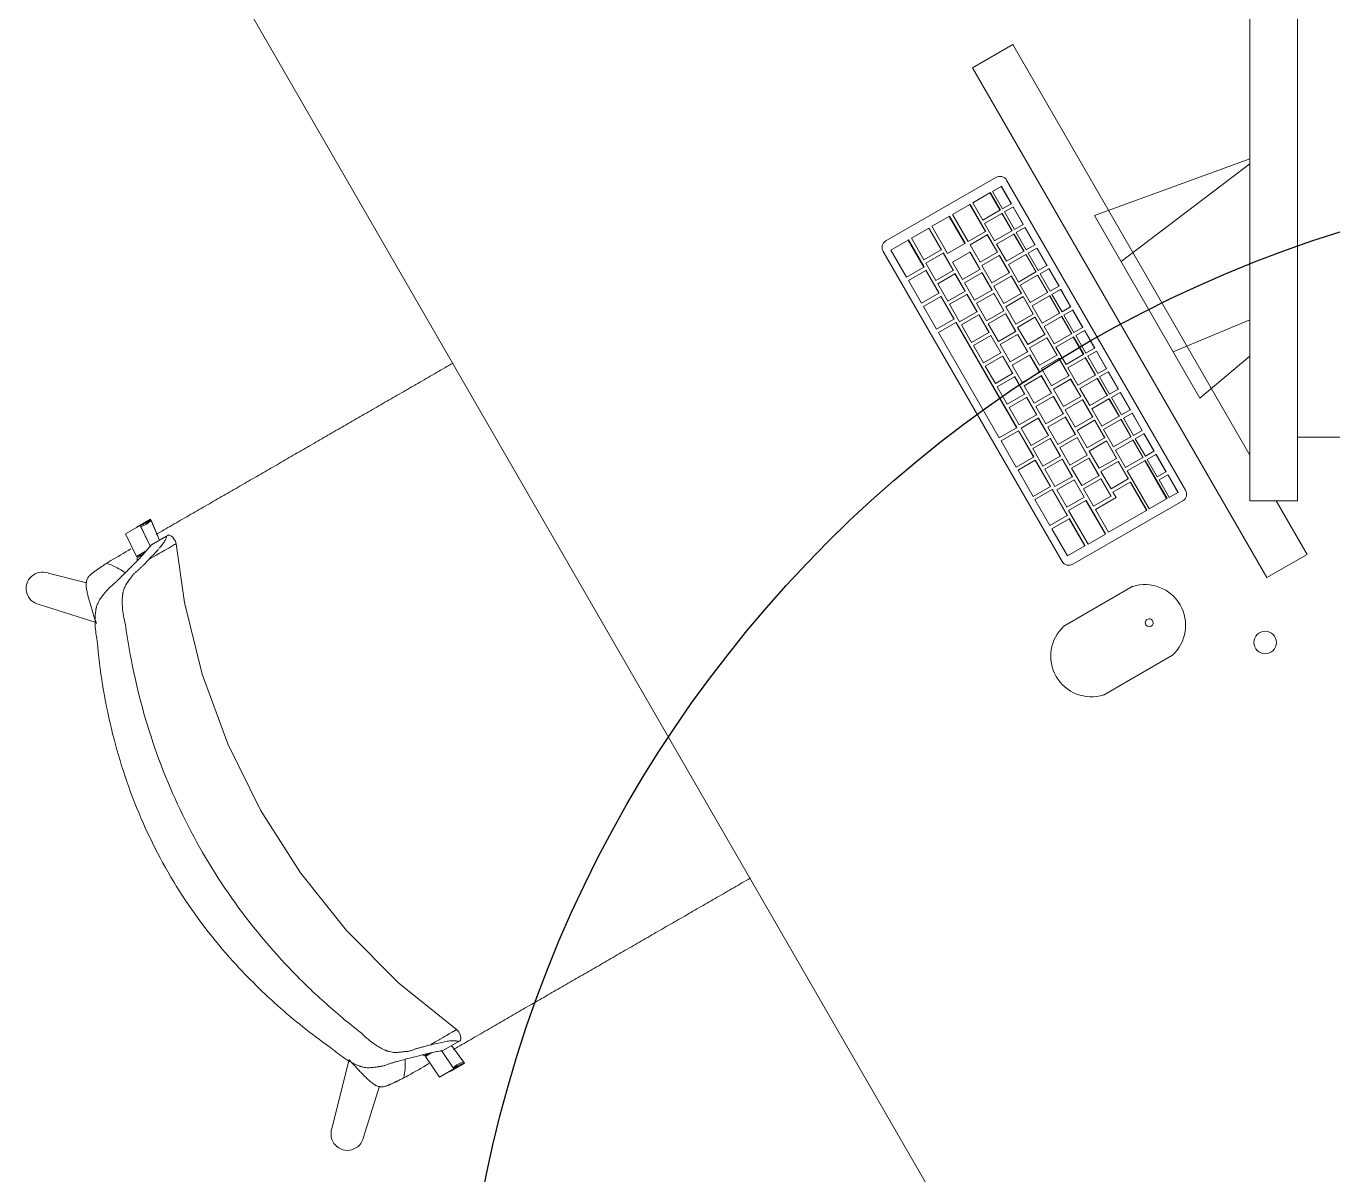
# Model space of a CAD drawing. Header units: millimetres. Extents: x 155920 to 295199, y -4084 to 97293.
# Drawn here: x 179237 to 180279, y 16972 to 17889 of the extents above; entities that cross this region are included whole.
import ezdxf

# ---------------------------------------------------------------- set-up
doc = ezdxf.new("R2010")
doc.units = ezdxf.units.MM
doc.header["$MEASUREMENT"] = 0
for name, color, linetype, lineweight in [('A-GENM', 8, 'CONTINUOUS', 9), ('E-ELEC-EQPM', 8, 'CONTINUOUS', 9), ('I-FURN', 8, 'CONTINUOUS', 9)]:
    doc.layers.add(name, color=color, linetype=linetype, lineweight=lineweight)
doc.layers.add('Social Distancing', color=7, linetype='CONTINUOUS')

msp = doc.modelspace()

# ---------------------------------------------------------------- linework, layer by layer
at = {"layer": 'A-GENM'}
for p, q in [((180010.4, 17768.1), (179922.8, 17717.5)), ((180014.7, 17760.9), (180007.8, 17756.9)), ((180014.9, 17761.1), (180014.7, 17760.9)), ((180022.7, 17747.1), (180014.7, 17760.9)), ((180014.9, 17761.1), (180022.9, 17747.2)), ((180161.9, 17518.5), (180019.1, 17765.8)), ((180005.8, 17755.8), (179992, 17747.8)), ((180006.1, 17756), (180005.8, 17755.8)), ((180013.8, 17742), (180005.8, 17755.8)), ((180006.1, 17756), (180014.1, 17742.1)), ((180007.8, 17756.9), (180015.8, 17743.1)), ((179989.7, 17746.5), (179975.9, 17738.5)), ((179989.9, 17746.6), (179989.7, 17746.5)), ((180002.2, 17724.8), (179989.7, 17746.5)), ((179989.9, 17746.6), (180002.4, 17725)), ((179992, 17747.8), (180000, 17734)), ((180000, 17734), (180013.8, 17742)), ((180015.3, 17739.4), (180001.5, 17731.4)), ((180014.1, 17742.1), (180013.8, 17742)), ((180015.6, 17739.5), (180015.3, 17739.4)), ((180023.3, 17725.5), (180015.3, 17739.4)), ((180015.6, 17739.5), (180023.6, 17725.6)), ((180015.8, 17743.1), (180022.7, 17747.1)), ((180024.2, 17744.5), (180017.3, 17740.5)), ((180017.3, 17740.5), (180025.3, 17726.6)), ((180022.9, 17747.2), (180022.7, 17747.1)), ((180024.4, 17744.6), (180024.2, 17744.5)), ((180032.2, 17730.6), (180024.2, 17744.5)), ((180024.4, 17744.6), (180032.4, 17730.8)), ((179973.3, 17737), (179959.5, 17729.1)), ((179959.5, 17729.1), (179972, 17707.4)), ((179973.5, 17737.2), (179973.3, 17737)), ((179985.8, 17715.4), (179973.3, 17737)), ((179973.5, 17737.2), (179986, 17715.5)), ((179975.9, 17738.5), (179988.4, 17716.9)), ((180001.5, 17731.4), (180009.5, 17717.5)), ((180025.3, 17726.6), (180032.2, 17730.6)), ((180032.4, 17730.8), (180032.2, 17730.6)), ((179940.7, 17718.2), (179940.5, 17718.1)), ((179940.7, 17718.2), (179953.2, 17696.6)), ((179956.9, 17727.6), (179943.1, 17719.6)), ((179943.1, 17719.6), (179953.1, 17702.3)), ((179957.1, 17727.7), (179956.9, 17727.6)), ((179966.9, 17710.2), (179956.9, 17727.6)), ((179957.1, 17727.7), (179967.1, 17710.4)), ((179988.4, 17716.9), (180002.2, 17724.8)), ((180003.7, 17722.2), (179989.9, 17714.3)), ((180002.4, 17725), (180002.2, 17724.8)), ((180003.9, 17722.4), (180003.7, 17722.2)), ((180011.7, 17708.4), (180003.7, 17722.2)), ((180003.9, 17722.4), (180011.9, 17708.5)), ((180009.5, 17717.5), (180023.3, 17725.5)), ((180024.8, 17722.9), (180011, 17714.9)), ((180023.6, 17725.6), (180023.3, 17725.5)), ((180025.1, 17723), (180024.8, 17722.9)), ((180032.8, 17709.1), (180024.8, 17722.9)), ((180025.1, 17723), (180033.1, 17709.2)), ((180033.7, 17728), (180026.8, 17724)), ((180026.8, 17724), (180034.8, 17710.2)), ((180033.9, 17728.2), (180033.7, 17728)), ((180041.7, 17714.2), (180033.7, 17728)), ((180033.9, 17728.2), (180041.9, 17714.3)), ((179920.5, 17708.9), (180063.3, 17461.6)), ((179940.5, 17718.1), (179926.7, 17710.1)), ((179926.7, 17710.1), (179939.2, 17688.5)), ((179953, 17696.4), (179940.5, 17718.1)), ((179953.1, 17702.3), (179966.9, 17710.2)), ((179967.1, 17710.4), (179966.9, 17710.2)), ((179968.6, 17707.8), (179968.4, 17707.6)), ((179968.6, 17707.8), (179976.6, 17693.9)), ((179972, 17707.4), (179985.8, 17715.4)), ((179989.8, 17708.4), (179976, 17700.5)), ((179986, 17715.5), (179985.8, 17715.4)), ((179990, 17708.6), (179989.8, 17708.4)), ((179997.8, 17694.6), (179989.8, 17708.4)), ((179989.9, 17714.3), (179997.9, 17700.4)), ((179990, 17708.6), (179998, 17694.7)), ((179997.9, 17700.4), (180011.7, 17708.4)), ((180011, 17714.9), (180019, 17701.1)), ((180011.9, 17708.5), (180011.7, 17708.4)), ((180019, 17701.1), (180032.8, 17709.1)), ((180033.1, 17709.2), (180032.8, 17709.1)), ((180034.8, 17710.2), (180041.7, 17714.2)), ((180043.2, 17711.6), (180036.3, 17707.6)), ((180041.9, 17714.3), (180041.7, 17714.2)), ((180043.4, 17711.7), (180043.2, 17711.6)), ((180051.2, 17697.7), (180043.2, 17711.6)), ((180043.4, 17711.7), (180051.4, 17697.9)), ((179968.4, 17707.6), (179954.6, 17699.7)), ((179954.6, 17699.7), (179962.6, 17685.8)), ((179976.4, 17693.8), (179968.4, 17707.6)), ((179976, 17700.5), (179984, 17686.6)), ((180013.2, 17705.8), (179999.4, 17697.8)), ((179999.4, 17697.8), (180007.4, 17684)), ((180013.4, 17705.9), (180013.2, 17705.8)), ((180021.2, 17691.9), (180013.2, 17705.8)), ((180013.4, 17705.9), (180021.4, 17692.1)), ((180034.3, 17706.5), (180020.5, 17698.5)), ((180020.5, 17698.5), (180028.5, 17684.6)), ((180034.6, 17706.6), (180034.3, 17706.5)), ((180042.3, 17692.6), (180034.3, 17706.5)), ((180034.6, 17706.6), (180042.6, 17692.7)), ((180036.3, 17707.6), (180044.3, 17693.7)), ((180044.3, 17693.7), (180051.2, 17697.7)), ((180051.4, 17697.9), (180051.2, 17697.7)), ((179939.2, 17688.5), (179953, 17696.4)), ((179954.5, 17693.9), (179940.7, 17685.9)), ((179953.2, 17696.6), (179953, 17696.4)), ((179954.7, 17694), (179954.5, 17693.9)), ((179965, 17675.7), (179954.5, 17693.9)), ((179954.7, 17694), (179965.2, 17675.8)), ((179962.6, 17685.8), (179976.4, 17693.8)), ((179977.9, 17691.2), (179964.1, 17683.2)), ((179976.6, 17693.9), (179976.4, 17693.8)), ((179978.1, 17691.3), (179977.9, 17691.2)), ((179985.9, 17677.3), (179977.9, 17691.2)), ((179978.1, 17691.3), (179986.1, 17677.5)), ((179984, 17686.6), (179997.8, 17694.6)), ((179999.3, 17692), (179985.5, 17684)), ((179998, 17694.7), (179997.8, 17694.6)), ((179999.5, 17692.1), (179999.3, 17692)), ((180007.3, 17678.1), (179999.3, 17692)), ((179999.5, 17692.1), (180007.5, 17678.3)), ((180007.4, 17684), (180021.2, 17691.9)), ((180022.7, 17689.3), (180008.9, 17681.4)), ((180021.4, 17692.1), (180021.2, 17691.9)), ((180022.9, 17689.5), (180022.7, 17689.3)), ((180030.7, 17675.5), (180022.7, 17689.3)), ((180022.9, 17689.5), (180030.9, 17675.6)), ((180028.5, 17684.6), (180042.3, 17692.6)), ((180043.8, 17690), (180030, 17682)), ((180042.6, 17692.7), (180042.3, 17692.6)), ((180044.1, 17690.1), (180043.8, 17690)), ((180051.8, 17676.1), (180043.8, 17690)), ((180044.1, 17690.1), (180052.1, 17676.3)), ((180052.7, 17695.1), (180045.8, 17691.1)), ((180045.8, 17691.1), (180053.8, 17677.3)), ((180052.9, 17695.3), (180052.7, 17695.1)), ((180060.7, 17681.3), (180052.7, 17695.1)), ((180052.9, 17695.3), (180060.9, 17681.4)), ((179940.7, 17685.9), (179951.2, 17667.7)), ((179964.1, 17683.2), (179972.1, 17669.4)), ((179972.1, 17669.4), (179985.9, 17677.3)), ((179985.5, 17684), (179993.5, 17670.2)), ((179986.1, 17677.5), (179985.9, 17677.3)), ((179993.5, 17670.2), (180007.3, 17678.1)), ((180007.5, 17678.3), (180007.3, 17678.1)), ((180008.9, 17681.4), (180016.9, 17667.5)), ((180030, 17682), (180038, 17668.2)), ((180053.8, 17677.3), (180060.7, 17681.3)), ((180062.2, 17678.7), (180055.3, 17674.7)), ((180060.9, 17681.4), (180060.7, 17681.3)), ((180062.4, 17678.8), (180062.2, 17678.7)), ((180070.2, 17664.8), (180062.2, 17678.7)), ((180062.4, 17678.8), (180070.4, 17664.9)), ((179951.2, 17667.7), (179965, 17675.7)), ((179966.5, 17673.1), (179952.7, 17665.1)), ((179965.2, 17675.8), (179965, 17675.7)), ((179966.7, 17673.2), (179966.5, 17673.1)), ((179977, 17654.9), (179966.5, 17673.1)), ((179966.7, 17673.2), (179977.2, 17655)), ((179987.4, 17674.7), (179973.6, 17666.8)), ((179973.6, 17666.8), (179981.6, 17652.9)), ((179987.6, 17674.9), (179987.4, 17674.7)), ((179995.4, 17660.9), (179987.4, 17674.7)), ((179987.6, 17674.9), (179995.6, 17661)), ((180008.8, 17675.5), (179995, 17667.6)), ((179995, 17667.6), (180003, 17653.7)), ((180009, 17675.7), (180008.8, 17675.5)), ((180016.8, 17661.7), (180008.8, 17675.5)), ((180009, 17675.7), (180017, 17661.8)), ((180016.9, 17667.5), (180030.7, 17675.5)), ((180032.2, 17672.9), (180018.4, 17664.9)), ((180030.9, 17675.6), (180030.7, 17675.5)), ((180032.4, 17673), (180032.2, 17672.9)), ((180040.2, 17659), (180032.2, 17672.9)), ((180032.4, 17673), (180040.4, 17659.2)), ((180038, 17668.2), (180051.8, 17676.1)), ((180053.3, 17673.5), (180039.5, 17665.6)), ((180052.1, 17676.3), (180051.8, 17676.1)), ((180053.6, 17673.7), (180053.3, 17673.5)), ((180061.3, 17659.7), (180053.3, 17673.5)), ((180053.6, 17673.7), (180061.6, 17659.8)), ((180055.3, 17674.7), (180063.3, 17660.8)), ((179952.7, 17665.1), (179963.2, 17646.9)), ((179981.6, 17652.9), (179995.4, 17660.9)), ((179996.9, 17658.3), (179983.1, 17650.3)), ((179995.6, 17661), (179995.4, 17660.9)), ((179997.1, 17658.4), (179996.9, 17658.3)), ((180004.9, 17644.4), (179996.9, 17658.3)), ((179997.1, 17658.4), (180005.1, 17644.6)), ((180003, 17653.7), (180016.8, 17661.7)), ((180018.3, 17659.1), (180004.5, 17651.1)), ((180017, 17661.8), (180016.8, 17661.7)), ((180018.5, 17659.2), (180018.3, 17659.1)), ((180026.3, 17645.2), (180018.3, 17659.1)), ((180018.4, 17664.9), (180026.4, 17651)), ((180018.5, 17659.2), (180026.5, 17645.4)), ((180026.4, 17651), (180040.2, 17659)), ((180041.7, 17656.4), (180027.9, 17648.4)), ((180039.5, 17665.6), (180047.5, 17651.7)), ((180040.4, 17659.2), (180040.2, 17659)), ((180041.9, 17656.6), (180041.7, 17656.4)), ((180049.7, 17642.6), (180041.7, 17656.4)), ((180041.9, 17656.6), (180049.9, 17642.7)), ((180047.5, 17651.7), (180061.3, 17659.7)), ((180062.8, 17657.1), (180049, 17649.1)), ((180061.6, 17659.8), (180061.3, 17659.7)), ((180063.1, 17657.2), (180062.8, 17657.1)), ((180070.8, 17643.2), (180062.8, 17657.1)), ((180063.1, 17657.2), (180071.1, 17643.4)), ((180063.3, 17660.8), (180070.2, 17664.8)), ((180071.7, 17662.2), (180064.8, 17658.2)), ((180064.8, 17658.2), (180072.8, 17644.4)), ((180070.4, 17664.9), (180070.2, 17664.8)), ((180071.9, 17662.3), (180071.7, 17662.2)), ((180079.7, 17648.4), (180071.7, 17662.2)), ((180071.9, 17662.3), (180079.9, 17648.5)), ((179963.2, 17646.9), (179977, 17654.9)), ((179978.5, 17652.3), (179964.7, 17644.3)), ((179977.2, 17655), (179977, 17654.9)), ((179978.7, 17652.4), (179978.5, 17652.3)), ((180027, 17568.3), (179978.5, 17652.3)), ((179978.7, 17652.4), (180027.2, 17568.4)), ((179983.1, 17650.3), (179991.1, 17636.4)), ((180004.5, 17651.1), (180012.5, 17637.2)), ((180012.5, 17637.2), (180026.3, 17645.2)), ((180026.5, 17645.4), (180026.3, 17645.2)), ((180027.9, 17648.4), (180035.9, 17634.6)), ((180049, 17649.1), (180057, 17635.3)), ((180072.8, 17644.4), (180079.7, 17648.4)), ((180081.2, 17645.8), (180074.3, 17641.8)), ((180079.9, 17648.5), (180079.7, 17648.4)), ((180081.4, 17645.9), (180081.2, 17645.8)), ((180089.2, 17631.9), (180081.2, 17645.8)), ((180081.4, 17645.9), (180089.4, 17632)), ((179964.7, 17644.3), (180013.2, 17560.3)), ((179991.1, 17636.4), (180004.9, 17644.4)), ((180006.4, 17641.8), (179992.6, 17633.8)), ((180005.1, 17644.6), (180004.9, 17644.4)), ((180006.6, 17642), (180006.4, 17641.8)), ((180014.4, 17628), (180006.4, 17641.8)), ((180006.6, 17642), (180014.6, 17628.1)), ((180027.8, 17642.6), (180014, 17634.7)), ((180028, 17642.8), (180027.8, 17642.6)), ((180035.8, 17628.8), (180027.8, 17642.6)), ((180028, 17642.8), (180036, 17628.9)), ((180035.9, 17634.6), (180049.7, 17642.6)), ((180051.2, 17640), (180037.4, 17632)), ((180049.9, 17642.7), (180049.7, 17642.6)), ((180051.4, 17640.1), (180051.2, 17640)), ((180059.2, 17626.1), (180051.2, 17640)), ((180051.4, 17640.1), (180059.4, 17626.3)), ((180057, 17635.3), (180070.8, 17643.2)), ((180072.3, 17640.6), (180058.5, 17632.7)), ((180071.1, 17643.4), (180070.8, 17643.2)), ((180072.6, 17640.8), (180072.3, 17640.6)), ((180080.3, 17626.8), (180072.3, 17640.6)), ((180072.6, 17640.8), (180080.6, 17626.9)), ((180074.3, 17641.8), (180082.3, 17627.9)), ((179992.6, 17633.8), (180000.6, 17620)), ((180000.6, 17620), (180014.4, 17628)), ((180015.9, 17625.4), (180002.1, 17617.4)), ((180014, 17634.7), (180022, 17620.8)), ((180014.6, 17628.1), (180014.4, 17628)), ((180016.1, 17625.5), (180015.9, 17625.4)), ((180023.9, 17611.5), (180015.9, 17625.4)), ((180016.1, 17625.5), (180024.1, 17611.7)), ((180022, 17620.8), (180035.8, 17628.8)), ((180037.3, 17626.2), (180023.5, 17618.2)), ((180036, 17628.9), (180035.8, 17628.8)), ((180037.5, 17626.3), (180037.3, 17626.2)), ((180045.3, 17612.3), (180037.3, 17626.2)), ((180037.4, 17632), (180045.4, 17618.1)), ((180037.5, 17626.3), (180045.5, 17612.5)), ((180045.4, 17618.1), (180059.2, 17626.1)), ((180058.5, 17632.7), (180066.5, 17618.8)), ((180059.4, 17626.3), (180059.2, 17626.1)), ((180066.5, 17618.8), (180080.3, 17626.8)), ((180080.6, 17626.9), (180080.3, 17626.8)), ((180082.3, 17627.9), (180089.2, 17631.9)), ((180090.7, 17629.3), (180083.8, 17625.3)), ((180083.8, 17625.3), (180091.8, 17611.5)), ((180089.4, 17632), (180089.2, 17631.9)), ((180090.9, 17629.4), (180090.7, 17629.3)), ((180098.7, 17615.4), (180090.7, 17629.3)), ((180090.9, 17629.4), (180098.9, 17615.6)), ((180002.1, 17617.4), (180010.1, 17603.5)), ((180023.5, 17618.2), (180031.5, 17604.3)), ((180060.7, 17623.5), (180046.9, 17615.5)), ((180046.9, 17615.5), (180054.9, 17601.7)), ((180060.9, 17623.7), (180060.7, 17623.5)), ((180068.7, 17609.7), (180060.7, 17623.5)), ((180060.9, 17623.7), (180068.9, 17609.8)), ((180081.8, 17624.2), (180068, 17616.2)), ((180068, 17616.2), (180076, 17602.3)), ((180082.1, 17624.3), (180081.8, 17624.2)), ((180089.8, 17610.3), (180081.8, 17624.2)), ((180082.1, 17624.3), (180090.1, 17610.5)), ((180091.8, 17611.5), (180098.7, 17615.4)), ((180098.9, 17615.6), (180098.7, 17615.4)), ((180010.1, 17603.5), (180023.9, 17611.5)), ((180025.4, 17608.9), (180011.6, 17600.9)), ((180024.1, 17611.7), (180023.9, 17611.5)), ((180025.6, 17609.1), (180025.4, 17608.9)), ((180033.4, 17595.1), (180025.4, 17608.9)), ((180025.6, 17609.1), (180033.6, 17595.2)), ((180031.5, 17604.3), (180045.3, 17612.3)), ((180046.8, 17609.7), (180033, 17601.7)), ((180045.5, 17612.5), (180045.3, 17612.3)), ((180047, 17609.9), (180046.8, 17609.7)), ((180054.8, 17595.9), (180046.8, 17609.7)), ((180047, 17609.9), (180055, 17596)), ((180054.9, 17601.7), (180068.7, 17609.7)), ((180070.2, 17607.1), (180056.4, 17599.1)), ((180068.9, 17609.8), (180068.7, 17609.7)), ((180070.4, 17607.2), (180070.2, 17607.1)), ((180078.2, 17593.2), (180070.2, 17607.1)), ((180070.4, 17607.2), (180078.4, 17593.3)), ((180076, 17602.3), (180089.8, 17610.3)), ((180091.3, 17607.7), (180077.5, 17599.7)), ((180090.1, 17610.5), (180089.8, 17610.3)), ((180091.6, 17607.9), (180091.3, 17607.7)), ((180099.3, 17593.9), (180091.3, 17607.7)), ((180091.6, 17607.9), (180099.6, 17594)), ((180100.2, 17612.8), (180093.3, 17608.9)), ((180093.3, 17608.9), (180101.3, 17595)), ((180100.4, 17613), (180100.2, 17612.8)), ((180108.2, 17599), (180100.2, 17612.8)), ((180100.4, 17613), (180108.4, 17599.1)), ((180011.6, 17600.9), (180019.6, 17587.1)), ((180019.6, 17587.1), (180033.4, 17595.1)), ((180033, 17601.7), (180041, 17587.9)), ((180033.6, 17595.2), (180033.4, 17595.1)), ((180041, 17587.9), (180054.8, 17595.9)), ((180056.3, 17593.3), (180042.5, 17585.3)), ((180055, 17596), (180054.8, 17595.9)), ((180056.5, 17593.4), (180056.3, 17593.3)), ((180064.3, 17579.4), (180056.3, 17593.3)), ((180056.4, 17599.1), (180064.4, 17585.2)), ((180056.5, 17593.4), (180064.5, 17579.5)), ((180064.4, 17585.2), (180078.2, 17593.2)), ((180077.5, 17599.7), (180085.5, 17585.9)), ((180078.4, 17593.3), (180078.2, 17593.2)), ((180085.5, 17585.9), (180099.3, 17593.9)), ((180099.6, 17594), (180099.3, 17593.9)), ((180101.3, 17595), (180108.2, 17599)), ((180109.7, 17596.4), (180102.8, 17592.4)), ((180108.4, 17599.1), (180108.2, 17599)), ((180109.9, 17596.5), (180109.7, 17596.4)), ((180117.7, 17582.5), (180109.7, 17596.4)), ((180109.9, 17596.5), (180117.9, 17582.7)), ((180034.9, 17592.5), (180021.1, 17584.5)), ((180021.1, 17584.5), (180029.1, 17570.6)), ((180035.1, 17592.6), (180034.9, 17592.5)), ((180042.9, 17578.6), (180034.9, 17592.5)), ((180035.1, 17592.6), (180043.1, 17578.7)), ((180042.5, 17585.3), (180050.5, 17571.4)), ((180079.7, 17590.6), (180065.9, 17582.6)), ((180065.9, 17582.6), (180073.9, 17568.8)), ((180079.9, 17590.7), (180079.7, 17590.6)), ((180087.7, 17576.8), (180079.7, 17590.6)), ((180079.9, 17590.7), (180087.9, 17576.9)), ((180100.8, 17591.3), (180087, 17583.3)), ((180087, 17583.3), (180095, 17569.4)), ((180101.1, 17591.4), (180100.8, 17591.3)), ((180108.8, 17577.4), (180100.8, 17591.3)), ((180101.1, 17591.4), (180109.1, 17577.6)), ((180102.8, 17592.4), (180110.8, 17578.5)), ((180117.9, 17582.7), (180117.7, 17582.5)), ((180029.1, 17570.6), (180042.9, 17578.6)), ((180044.4, 17576), (180030.6, 17568)), ((180043.1, 17578.7), (180042.9, 17578.6)), ((180044.6, 17576.1), (180044.4, 17576)), ((180052.4, 17562.2), (180044.4, 17576)), ((180044.6, 17576.1), (180052.6, 17562.3)), ((180050.5, 17571.4), (180064.3, 17579.4)), ((180065.8, 17576.8), (180052, 17568.8)), ((180064.5, 17579.5), (180064.3, 17579.4)), ((180066, 17577), (180065.8, 17576.8)), ((180073.8, 17563), (180065.8, 17576.8)), ((180066, 17577), (180074, 17563.1)), ((180073.9, 17568.8), (180087.7, 17576.8)), ((180089.2, 17574.2), (180075.4, 17566.2)), ((180087.9, 17576.9), (180087.7, 17576.8)), ((180089.4, 17574.3), (180089.2, 17574.2)), ((180097.2, 17560.3), (180089.2, 17574.2)), ((180089.4, 17574.3), (180097.4, 17560.4)), ((180095, 17569.4), (180108.8, 17577.4)), ((180110.3, 17574.8), (180096.5, 17566.8)), ((180109.1, 17577.6), (180108.8, 17577.4)), ((180110.6, 17575), (180110.3, 17574.8)), ((180118.3, 17561), (180110.3, 17574.8)), ((180110.6, 17575), (180118.6, 17561.1)), ((180110.8, 17578.5), (180117.7, 17582.5)), ((180119.2, 17579.9), (180112.3, 17575.9)), ((180112.3, 17575.9), (180120.3, 17562.1)), ((180119.4, 17580.1), (180119.2, 17579.9)), ((180127.2, 17566.1), (180119.2, 17579.9)), ((180119.4, 17580.1), (180127.4, 17566.2)), ((180013.2, 17560.3), (180027, 17568.3)), ((180028.5, 17565.7), (180014.7, 17557.7)), ((180027.2, 17568.4), (180027, 17568.3)), ((180028.7, 17565.8), (180028.5, 17565.7)), ((180040.5, 17544.9), (180028.5, 17565.7)), ((180028.7, 17565.8), (180040.7, 17545)), ((180030.6, 17568), (180038.6, 17554.2)), ((180038.6, 17554.2), (180052.4, 17562.2)), ((180052, 17568.8), (180060, 17555)), ((180052.6, 17562.3), (180052.4, 17562.2)), ((180060, 17555), (180073.8, 17563)), ((180074, 17563.1), (180073.8, 17563)), ((180075.4, 17566.2), (180083.4, 17552.3)), ((180096.5, 17566.8), (180104.5, 17553)), ((180120.3, 17562.1), (180127.2, 17566.1)), ((180128.7, 17563.5), (180121.8, 17559.5)), ((180127.4, 17566.2), (180127.2, 17566.1)), ((180128.9, 17563.6), (180128.7, 17563.5)), ((180136.7, 17549.6), (180128.7, 17563.5)), ((180128.9, 17563.6), (180136.9, 17549.8)), ((180014.7, 17557.7), (180026.7, 17536.9)), ((180053.9, 17559.6), (180040.1, 17551.6)), ((180040.1, 17551.6), (180048.1, 17537.7)), ((180054.1, 17559.7), (180053.9, 17559.6)), ((180061.9, 17545.7), (180053.9, 17559.6)), ((180054.1, 17559.7), (180062.1, 17545.8)), ((180075.3, 17560.4), (180061.5, 17552.4)), ((180061.5, 17552.4), (180069.5, 17538.5)), ((180075.5, 17560.5), (180075.3, 17560.4)), ((180083.3, 17546.5), (180075.3, 17560.4)), ((180075.5, 17560.5), (180083.5, 17546.6)), ((180083.4, 17552.3), (180097.2, 17560.3)), ((180098.7, 17557.7), (180084.9, 17549.7)), ((180097.4, 17560.4), (180097.2, 17560.3)), ((180098.9, 17557.8), (180098.7, 17557.7)), ((180106.7, 17543.8), (180098.7, 17557.7)), ((180098.9, 17557.8), (180106.9, 17544)), ((180104.5, 17553), (180118.3, 17561)), ((180119.8, 17558.4), (180106, 17550.4)), ((180118.6, 17561.1), (180118.3, 17561)), ((180120.1, 17558.5), (180119.8, 17558.4)), ((180127.8, 17544.5), (180119.8, 17558.4)), ((180120.1, 17558.5), (180128.1, 17544.6)), ((180121.8, 17559.5), (180129.8, 17545.6)), ((180026.7, 17536.9), (180040.5, 17544.9)), ((180042, 17542.3), (180028.2, 17534.3)), ((180040.7, 17545), (180040.5, 17544.9)), ((180042.2, 17542.4), (180042, 17542.3)), ((180054, 17521.5), (180042, 17542.3)), ((180042.2, 17542.4), (180054.2, 17521.7)), ((180048.1, 17537.7), (180061.9, 17545.7)), ((180063.4, 17543.1), (180049.6, 17535.1)), ((180062.1, 17545.8), (180061.9, 17545.7)), ((180063.6, 17543.2), (180063.4, 17543.1)), ((180071.4, 17529.2), (180063.4, 17543.1)), ((180063.6, 17543.2), (180071.6, 17529.4)), ((180069.5, 17538.5), (180083.3, 17546.5)), ((180084.8, 17543.9), (180071, 17535.9)), ((180083.5, 17546.6), (180083.3, 17546.5)), ((180085, 17544), (180084.8, 17543.9)), ((180092.8, 17530), (180084.8, 17543.9)), ((180084.9, 17549.7), (180092.9, 17535.9)), ((180085, 17544), (180093, 17530.2)), ((180092.9, 17535.9), (180106.7, 17543.8)), ((180108.2, 17541.2), (180094.4, 17533.3)), ((180106, 17550.4), (180114, 17536.5)), ((180106.9, 17544), (180106.7, 17543.8)), ((180108.4, 17541.4), (180108.2, 17541.2)), ((180116.2, 17527.4), (180108.2, 17541.2)), ((180108.4, 17541.4), (180116.4, 17527.5)), ((180114, 17536.5), (180127.8, 17544.5)), ((180129.3, 17541.9), (180115.3, 17533.8)), ((180128.1, 17544.6), (180127.8, 17544.5)), ((180129.6, 17542), (180129.3, 17541.9)), ((180146.8, 17511.6), (180129.3, 17541.9)), ((180129.6, 17542), (180147.1, 17511.7)), ((180129.8, 17545.6), (180136.7, 17549.6)), ((180138.2, 17547), (180131.3, 17543)), ((180131.3, 17543), (180139.3, 17529.2)), ((180136.9, 17549.8), (180136.7, 17549.6)), ((180138.4, 17547.2), (180138.2, 17547)), ((180146.2, 17533.2), (180138.2, 17547)), ((180138.4, 17547.2), (180146.4, 17533.3)), ((180028.2, 17534.3), (180040.2, 17513.5)), ((180049.6, 17535.1), (180057.6, 17521.3)), ((180071, 17535.9), (180079, 17522.1)), ((180094.4, 17533.3), (180102.4, 17519.4)), ((180115.3, 17533.8), (180132.8, 17503.5)), ((180139.3, 17529.2), (180146.2, 17533.2)), ((180147.7, 17530.6), (180140.8, 17526.6)), ((180146.4, 17533.3), (180146.2, 17533.2)), ((180147.9, 17530.7), (180147.7, 17530.6)), ((180155.7, 17516.7), (180147.7, 17530.6)), ((180147.9, 17530.7), (180155.9, 17516.9)), ((180040.2, 17513.5), (180054, 17521.5)), ((180054.2, 17521.7), (180054, 17521.5)), ((180057.6, 17521.3), (180071.4, 17529.2)), ((180072.9, 17526.6), (180059.1, 17518.7)), ((180071.6, 17529.4), (180071.4, 17529.2)), ((180073.1, 17526.8), (180072.9, 17526.6)), ((180080.9, 17512.8), (180072.9, 17526.6)), ((180073.1, 17526.8), (180081.1, 17512.9)), ((180079, 17522.1), (180092.8, 17530)), ((180094.3, 17527.4), (180080.5, 17519.5)), ((180093, 17530.2), (180092.8, 17530)), ((180094.5, 17527.6), (180094.3, 17527.4)), ((180102.3, 17513.6), (180094.3, 17527.4)), ((180094.5, 17527.6), (180102.5, 17513.7)), ((180102.4, 17519.4), (180116.2, 17527.4)), ((180117.7, 17524.8), (180103.9, 17516.8)), ((180116.4, 17527.5), (180116.2, 17527.4)), ((180117.9, 17524.9), (180117.7, 17524.8)), ((180130.7, 17502.3), (180117.7, 17524.8)), ((180117.9, 17524.9), (180130.9, 17502.4)), ((180140.8, 17526.6), (180148.8, 17512.7)), ((180055.5, 17518.9), (180041.7, 17510.9)), ((180041.7, 17510.9), (180053.7, 17490.2)), ((180055.7, 17519.1), (180055.5, 17518.9)), ((180067.5, 17498.1), (180055.5, 17518.9)), ((180055.7, 17519.1), (180067.7, 17498.3)), ((180059.1, 17518.7), (180067.1, 17504.8)), ((180067.1, 17504.8), (180080.9, 17512.8)), ((180082.4, 17510.2), (180068.6, 17502.2)), ((180072, 17459.3), (180159.6, 17509.8)), ((180080.5, 17519.5), (180088.5, 17505.6)), ((180081.1, 17512.9), (180080.9, 17512.8)), ((180082.6, 17510.3), (180082.4, 17510.2)), ((180097.9, 17483.3), (180082.4, 17510.2)), ((180082.6, 17510.3), (180098.1, 17483.5)), ((180088.5, 17505.6), (180102.3, 17513.6)), ((180106.4, 17512.5), (180090, 17503)), ((180102.5, 17513.7), (180102.3, 17513.6)), ((180103.9, 17516.8), (180106.4, 17512.5)), ((180132.8, 17503.5), (180146.8, 17511.6)), ((180147.1, 17511.7), (180146.8, 17511.6)), ((180148.8, 17512.7), (180155.7, 17516.7)), ((180155.9, 17516.9), (180155.7, 17516.7)), ((180068.6, 17502.2), (180084.1, 17475.4)), ((180090, 17503), (180100.5, 17484.8)), ((180100.5, 17484.8), (180130.7, 17502.3)), ((180130.9, 17502.4), (180130.7, 17502.3)), ((180053.7, 17490.2), (180067.5, 17498.1)), ((180069, 17495.5), (180055.2, 17487.6)), ((180067.7, 17498.3), (180067.5, 17498.1)), ((180069.2, 17495.7), (180069, 17495.5)), ((180081.5, 17473.9), (180069, 17495.5)), ((180069.2, 17495.7), (180081.7, 17474)), ((180055.2, 17487.6), (180067.7, 17465.9)), ((180084.1, 17475.4), (180097.9, 17483.3)), ((180098.1, 17483.5), (180097.9, 17483.3)), ((180067.7, 17465.9), (180081.5, 17473.9)), ((180081.7, 17474), (180081.5, 17473.9)), ((180119.7, 17441.7), (180064.7, 17409.9)), ((180096.5, 17354.9), (180151.5, 17386.7))]:
    msp.add_line(p, q, dxfattribs=at)
for centre, radius, start, end in [((180013.6, 17762.6), 6.35, 30, 120), ((179926, 17712), 6.35, 120, 210), ((180156.4, 17515.3), 6.35, 300, 30), ((180068.8, 17464.8), 6.35, 210, 300), ((180129.4, 17410.6), 32.5, 312.6804, 107.3196), ((180086.8, 17386), 32.5, 132.6804, 287.3196), ((180132.9, 17412.6), 3.16, 120, 300), ((180132.9, 17412.6), 3.16, 300, 120)]:
    msp.add_arc(centre, radius, start, end, dxfattribs=at)
at = {"layer": 'E-ELEC-EQPM'}
for p, q in [((180213.1, 17510), (180213.1, 18310)), ((180213.1, 17510), (180213.1, 18310)), ((180251.2, 18310), (180251.2, 17510)), ((180251.2, 17560.8), (180251.2, 17510)), ((180343.1, 17560.8), (180251.2, 17560.8)), ((180343.1, 17560.8), (180251.2, 17560.8)), ((180251.2, 17510), (180213.1, 17510)), ((180251.2, 17510), (180213.1, 17510))]:
    msp.add_line(p, q, dxfattribs=at)
at = {"layer": 'I-FURN'}
for p, q in [((179408.2, 17912.3), (179983.2, 16916.3)), ((180024, 17874.2), (179991.8, 17855.6)), ((180024, 17874.2), (180213.1, 17546.5)), ((180226.8, 17448.7), (179991.8, 17855.6)), ((180213.1, 17782.8), (180089.2, 17737.7)), ((180110.5, 17700.9), (180213.1, 17779)), ((180089.2, 17737.7), (180173.4, 17592)), ((180152.1, 17628.9), (180213.1, 17654.4)), ((180173.4, 17592), (180213.1, 17625.3)), ((180234.2, 17510), (180258.9, 17467.2)), ((179316, 17483.5), (179327.6, 17490.2)), ((179335.8, 17495.3), (179324.3, 17488.7)), ((179327.6, 17490.2), (179335.7, 17473.7)), ((179328.1, 17489.4), (179335.7, 17473.8)), ((179343, 17478.5), (179335.8, 17495.3)), ((179343.1, 17478.6), (179336.3, 17494.5)), ((179324.8, 17465.6), (179316, 17483.5)), ((179348.5, 17481.7), (179336.7, 17474.9)), ((179350.3, 17482.8), (179352, 17482)), ((179352, 17482), (179353.6, 17480.8)), ((179353.6, 17480.8), (179354.6, 17479.7)), ((179354.6, 17479.7), (179355.7, 17477.7)), ((179332.5, 17470), (179324.8, 17465.6)), ((179355.7, 17477.7), (179356.3, 17475.7)), ((179363.1, 17428.9), (179356.3, 17475.7)), ((179330.4, 17467.7), (179325.3, 17464.8)), ((180258.9, 17467.2), (180226.8, 17448.7)), ((179284.9, 17444.6), (179254.1, 17452.3)), ((179247, 17427.2), (179292.4, 17412.9)), ((179377.2, 17371.5), (179363.1, 17428.9)), ((179397.5, 17315.9), (179377.2, 17371.5)), ((179423.7, 17262.9), (179397.5, 17315.9)), ((179455.5, 17213), (179423.7, 17262.9)), ((179492.4, 17166.9), (179455.5, 17213)), ((179534.1, 17125), (179492.4, 17166.9)), ((179580.1, 17087.9), (179534.1, 17125)), ((179581.6, 17086.4), (179580.1, 17087.9)), ((179582.8, 17084.4), (179581.6, 17086.4)), ((179583.3, 17083), (179582.8, 17084.4)), ((179583.5, 17081.1), (179583.3, 17083)), ((179581.5, 17078.2), (179569.7, 17071.4)), ((179586.5, 17061.2), (179576.1, 17075.1)), ((179586, 17062), (179576.2, 17075.1)), ((179583.3, 17079.2), (179583.5, 17081.1)), ((179494.5, 17064), (179480.7, 17009)), ((179554.8, 17067.3), (179557.4, 17068.8)), ((179555.3, 17066.5), (179560.4, 17069.5)), ((179566.4, 17050), (179555.3, 17066.5)), ((179568.2, 17071.1), (179577.9, 17056.6)), ((179575, 17054.5), (179586.5, 17061.2)), ((179577.9, 17056.6), (179566.4, 17050)), ((179505.8, 17001.9), (179518.6, 17042.8))]:
    msp.add_line(p, q, dxfattribs=at)
for centre, radius, start, end in [((179249.7, 17440), 13.1, 70.3941, 258.0104), ((180225.4, 17396.8), 9, 0, 180), ((180225.4, 17396.8), 9, 180, 0), ((179493, 17004.6), 13.1, 160.4176, 348.0338)]:
    msp.add_arc(centre, radius, start, end, dxfattribs=at)
for centre, start_param, end_param in [((179322.9, 17506.9), 2.884586, 3.464082), ((179323.4, 17506.1), 2.884586, 3.464082), ((179589.6, 17045), 5.960696, 6.540192), ((179590.1, 17044.2), 5.960696, 6.540192), ((179578.5, 17037.6), 5.960696, 6.044337)]:
    msp.add_ellipse(centre, major_axis=(-8.7, 15.1), ratio=0.978487, start_param=start_param, end_param=end_param, dxfattribs=at)
for points, knots in [([(179340.3, 17483.1), (179340.7, 17483.3), (179345.5, 17486.1), (179354.8, 17491.5), (179368.2, 17499.2), (179381.2, 17506.7), (179392.1, 17513), (179400.8, 17518), (179407.4, 17521.8), (179414.1, 17525.7), (179422.8, 17530.7), (179433.6, 17536.9), (179444.4, 17543.2), (179453, 17548.2), (179459.6, 17551.9), (179466.1, 17555.7), (179474.8, 17560.7), (179485.5, 17566.9), (179496.2, 17573.1), (179504.8, 17578.1), (179511.5, 17581.9), (179518.1, 17585.7), (179526.8, 17590.8), (179537.7, 17597), (179550.8, 17604.6), (179564.1, 17612.3), (179572.9, 17617.4), (179577.3, 17619.9), (179577.4, 17619.9)], [-0.896036, -0.896036, -0.896036, -0.896036, -0.8928571, -0.8571429, -0.8214286, -0.7857143, -0.75, -0.7321429, -0.7142857, -0.6964286, -0.6785714, -0.6428571, -0.6071429, -0.5892857, -0.5714286, -0.5535714, -0.5357143, -0.5, -0.4642857, -0.4464286, -0.4285714, -0.4107143, -0.3928571, -0.3571429, -0.3214286, -0.2857143, -0.25, -0.2496035, -0.2496035, -0.2496035, -0.2496035]), ([(179348.5, 17481.7), (179348.6, 17481.3), (179348.4, 17480.1), (179347.3, 17477.8), (179345.4, 17475.1), (179343.7, 17473.1), (179342.9, 17472.1)], [0, 0, 0, 0, 0.1666667, 0.3333333, 0.5, 0.6310638, 0.6310638, 0.6310638, 0.6310638]), ([(179293.3, 17398), (179292.8, 17400.6), (179292, 17405.7), (179291.6, 17411.3), (179291.6, 17415.5), (179291.7, 17418.4), (179291.9, 17420.7), (179292.2, 17422.2), (179292.3, 17423.1), (179292.4, 17423.7), (179292.5, 17424.3), (179292.7, 17425.1), (179293.1, 17426.4), (179293.8, 17428.1), (179294.7, 17430), (179295.7, 17431.6), (179296.8, 17433.1), (179297.9, 17434.5), (179298.8, 17435.6), (179299.4, 17436.4), (179299.7, 17436.8), (179300, 17437.2), (179300.2, 17437.5), (179300.5, 17437.9), (179301.1, 17438.6), (179302, 17439.5), (179303, 17440.5), (179304.3, 17441.7), (179305.6, 17442.7), (179306.9, 17443.9), (179307.9, 17444.8), (179308.8, 17445.7), (179310.1, 17446.9), (179312.2, 17449.1), (179315.2, 17452), (179318.5, 17455.3), (179321.6, 17458.4), (179324.6, 17461.4), (179327.3, 17464.2), (179329.7, 17466.9), (179331.1, 17468.5), (179331.8, 17469.2)], [0, 0, 0, 0, 0.035714, 0.071429, 0.089286, 0.107143, 0.125, 0.133929, 0.138393, 0.142857, 0.147321, 0.151786, 0.160714, 0.178571, 0.196429, 0.214286, 0.232143, 0.25, 0.267857, 0.276786, 0.28125, 0.285714, 0.290179, 0.294643, 0.303571, 0.321429, 0.339286, 0.357143, 0.392857, 0.410714, 0.428571, 0.446429, 0.464286, 0.5, 0.571429, 0.642857, 0.714286, 0.785714, 0.857143, 0.928571, 1, 1, 1, 1]), ([(179334.6, 17463.2), (179337.2, 17464.7), (179341.9, 17467.4), (179347.4, 17470.6), (179351.5, 17472.9), (179353.8, 17474.3), (179355.1, 17475), (179355.7, 17475.3), (179356.1, 17475.6), (179356.3, 17475.7), (179356.3, 17475.7)], [0, 0, 0, 0, 0.1111111, 0.2222222, 0.3333333, 0.4444444, 0.5, 0.5555556, 0.6111111, 0.6625707, 0.6625707, 0.6625707, 0.6625707]), ([(179291.5, 17415.4), (179290.8, 17417.7), (179289.6, 17421.3), (179288.3, 17425.7), (179287.6, 17428.1), (179287.1, 17429.9), (179286.6, 17431.6), (179286.2, 17433.1), (179285.8, 17434.7), (179285.4, 17436.5), (179285, 17438.4), (179284.7, 17440.1), (179284.6, 17441.6), (179284.5, 17442.7), (179284.5, 17443.5), (179284.6, 17444.3), (179284.7, 17445.4), (179285, 17446.6), (179285.6, 17448), (179286.3, 17449.2), (179287.1, 17450.2), (179288.1, 17451.1), (179289.1, 17451.9), (179289.8, 17452.5), (179290.2, 17452.8), (179290.5, 17453), (179290.8, 17453.2), (179291.2, 17453.6), (179292, 17454.1), (179293, 17454.8), (179294, 17455.5), (179294.8, 17456.1), (179295.5, 17456.5), (179296.2, 17457), (179297.1, 17457.6), (179298.7, 17458.6), (179300.1, 17459.6), (179301, 17460.1)], [0, 0, 0, 0, 0.125, 0.1875, 0.21875, 0.25, 0.28125, 0.3125, 0.34375, 0.375, 0.40625, 0.4375, 0.46875, 0.484375, 0.5, 0.515625, 0.53125, 0.5625, 0.59375, 0.625, 0.65625, 0.6875, 0.71875, 0.734375, 0.742188, 0.75, 0.757812, 0.765625, 0.78125, 0.8125, 0.84375, 0.859375, 0.875, 0.890625, 0.90625, 0.9375, 1, 1, 1, 1]), ([(179315.8, 17452.5), (179315, 17453), (179312.5, 17454.8), (179307.7, 17457.4), (179303.3, 17459.3), (179301, 17460.1)], [0.93303317, 0.93303317, 0.93303317, 0.93303317, 0.94444444, 0.97222222, 1, 1, 1, 1]), ([(179334.6, 17463.2), (179333.5, 17462), (179331.8, 17460.3), (179329.8, 17458.2), (179328.6, 17457), (179327.7, 17456.2), (179326.8, 17455.3), (179325.7, 17454.4), (179324.6, 17453.4), (179323.4, 17452.4), (179322.6, 17451.6), (179321.8, 17450.8), (179321.3, 17450.1), (179321.1, 17449.7), (179320.8, 17449.4), (179320.6, 17449.1), (179320.3, 17448.6), (179319.7, 17447.9), (179318.9, 17446.8), (179317.8, 17445.3), (179316.8, 17443.8), (179315.8, 17442.1), (179314.9, 17440.2), (179314.3, 17438.5), (179314, 17437.1), (179313.8, 17436.4), (179313.7, 17435.8), (179313.6, 17435.2), (179313.5, 17434.3), (179313.4, 17432.8), (179313.2, 17430.6), (179313.3, 17427.8), (179313.5, 17423.8), (179314.2, 17418.3), (179315.2, 17413.6), (179315.8, 17411.1)], [0, 0, 0, 0, 0.125, 0.1875, 0.21875, 0.25, 0.28125, 0.3125, 0.375, 0.40625, 0.4375, 0.46875, 0.484375, 0.492188, 0.5, 0.507812, 0.515625, 0.53125, 0.5625, 0.59375, 0.625, 0.65625, 0.6875, 0.71875, 0.734375, 0.742188, 0.75, 0.757812, 0.765625, 0.78125, 0.8125, 0.84375, 0.875, 0.9375, 1, 1, 1, 1]), ([(179325.4, 17464.9), (179325.3, 17464.4), (179325.2, 17463.5), (179325.1, 17462.5), (179325.1, 17462)], [-0.8810546, -0.8810546, -0.8810546, -0.8810546, -0.6666667, -0.4718724, -0.4718724, -0.4718724, -0.4718724]), ([(179315.8, 17411.1), (179317.6, 17398.3), (179322, 17372.9), (179334.7, 17323), (179357.6, 17262.6), (179396.3, 17195.5), (179437.1, 17145.5), (179474.1, 17109.6), (179493.8, 17093.1), (179504, 17085.2)], [-1, -1, -1, -1, -0.9, -0.8, -0.6, -0.4, -0.2, -0.1, 0, 0, 0, 0]), ([(179481.4, 17072.1), (179466.9, 17082.3), (179439.1, 17104.2), (179396.9, 17145.6), (179357.3, 17197.2), (179324.6, 17260.3), (179306.5, 17316.6), (179297.2, 17362.9), (179294.3, 17386.2), (179293.3, 17398)], [-1, -1, -1, -1, -0.863636, -0.727273, -0.545455, -0.363636, -0.181818, -0.090909, 0, 0, 0, 0]), ([(179814.7, 17208.9), (179814.6, 17208.8), (179812.3, 17207.5), (179807.9, 17204.9), (179801.3, 17201.1), (179794.7, 17197.3), (179786, 17192.3), (179775.2, 17186), (179764.4, 17179.8), (179755.7, 17174.8), (179749.1, 17171), (179742.5, 17167.2), (179733.7, 17162.1), (179722.9, 17155.9), (179709.9, 17148.4), (179696.8, 17140.8), (179683.7, 17133.2), (179670.8, 17125.8), (179660, 17119.6), (179651.3, 17114.6), (179644.7, 17110.7), (179638.2, 17107), (179629.6, 17102), (179619, 17095.9), (179608.3, 17089.7), (179599.5, 17084.6), (179592.8, 17080.8), (179586.1, 17076.9), (179581, 17074), (179578.2, 17072.3), (179577.6, 17072)], [-0.7508218, -0.7508218, -0.7508218, -0.7508218, -0.75, -0.7321429, -0.7142857, -0.6964286, -0.6785714, -0.6428571, -0.6071429, -0.5892857, -0.5714286, -0.5535714, -0.5357143, -0.5, -0.4642857, -0.4285714, -0.3928571, -0.3571429, -0.3214286, -0.3035714, -0.2857143, -0.2678571, -0.25, -0.2142857, -0.1785714, -0.1607143, -0.1428571, -0.125, -0.1071429, -0.1022726, -0.1022726, -0.1022726, -0.1022726]), ([(179504, 17085.2), (179505.8, 17083.4), (179509.5, 17080.1), (179513.8, 17076.8), (179517.2, 17074.6), (179519.6, 17073.2), (179521.6, 17072.1), (179523, 17071.5), (179523.7, 17071.2), (179524.3, 17071), (179524.9, 17070.8), (179525.6, 17070.5), (179526.9, 17070.2), (179528.7, 17069.8), (179530.8, 17069.6), (179532.8, 17069.7), (179534.7, 17069.8), (179536.4, 17070), (179537.8, 17070.2), (179538.8, 17070.3), (179539.3, 17070.3), (179539.7, 17070.3), (179540.1, 17070.4), (179540.5, 17070.4), (179541.4, 17070.5), (179542.4, 17070.7), (179543.6, 17071.1), (179545, 17071.5), (179546.4, 17072.1), (179547.8, 17072.6), (179549, 17072.9), (179550.2, 17073.2), (179551.8, 17073.7), (179554.6, 17074.4), (179556.9, 17075), (179558.5, 17075.4)], [0, 0, 0, 0, 0.0625, 0.125, 0.15625, 0.1875, 0.21875, 0.234375, 0.242188, 0.25, 0.257812, 0.265625, 0.28125, 0.3125, 0.34375, 0.375, 0.40625, 0.4375, 0.46875, 0.484375, 0.492188, 0.5, 0.507812, 0.515625, 0.53125, 0.5625, 0.59375, 0.625, 0.6875, 0.71875, 0.75, 0.78125, 0.8125, 0.875, 1, 1, 1, 1]), ([(179580.1, 17087.9), (179580.1, 17087.9), (179580, 17087.8), (179579.6, 17087.6), (179578.8, 17087.1), (179577.1, 17086.1), (179573.7, 17084.2), (179567.4, 17080.5), (179561.8, 17077.3), (179558.5, 17075.4)], [0.3374293, 0.3374293, 0.3374293, 0.3374293, 0.3888889, 0.4444444, 0.5138889, 0.5833333, 0.7222222, 0.8611111, 1, 1, 1, 1]), ([(179562.3, 17069.9), (179560.4, 17069.5), (179557, 17068.8), (179552, 17067.6), (179547.9, 17066.5), (179543.6, 17065.4), (179539.1, 17064.2), (179535.1, 17063.1), (179531.8, 17062.2), (179529.6, 17061.6), (179527.9, 17061.1), (179526.3, 17060.5), (179524.7, 17059.9), (179523, 17059.3), (179521.7, 17058.9), (179520.5, 17058.7), (179519.6, 17058.5), (179519.1, 17058.4), (179518.7, 17058.4), (179518.3, 17058.3), (179517.7, 17058.3), (179516.7, 17058.1), (179515.3, 17057.9), (179513.6, 17057.7), (179511.7, 17057.5), (179509.8, 17057.4), (179507.7, 17057.5), (179505.9, 17057.8), (179504.6, 17058.2), (179503.8, 17058.4), (179503.2, 17058.6), (179502.6, 17058.8), (179501.8, 17059.1), (179500.4, 17059.7), (179498.3, 17060.6), (179495.7, 17062), (179492.1, 17064.1), (179487.4, 17067.2), (179483.4, 17070.4), (179481.4, 17072.1)], [0, 0, 0, 0, 0.142857, 0.214286, 0.285714, 0.357143, 0.428571, 0.5, 0.535714, 0.571429, 0.589286, 0.607143, 0.642857, 0.660714, 0.678571, 0.696429, 0.705357, 0.709821, 0.714286, 0.71875, 0.723214, 0.732143, 0.75, 0.767857, 0.785714, 0.803571, 0.821429, 0.839286, 0.848214, 0.852679, 0.857143, 0.861607, 0.866071, 0.875, 0.892857, 0.910714, 0.928571, 0.964286, 1, 1, 1, 1]), ([(179538.1, 17049.4), (179537.2, 17048.9), (179535.7, 17048.2), (179533.9, 17047.3), (179532.9, 17046.8), (179532.2, 17046.5), (179531.5, 17046.1), (179530.6, 17045.7), (179529.5, 17045.2), (179528.3, 17044.6), (179527.5, 17044.3), (179527.1, 17044.1), (179526.7, 17043.9), (179526.3, 17043.8), (179525.9, 17043.6), (179525, 17043.2), (179523.9, 17042.8), (179522.5, 17042.4), (179521.3, 17042.2), (179519.9, 17042.1), (179518.4, 17042.3), (179517.2, 17042.7), (179516.1, 17043.1), (179515.4, 17043.5), (179514.7, 17043.9), (179513.8, 17044.5), (179512.7, 17045.3), (179511.3, 17046.5), (179509.8, 17047.7), (179508.5, 17049), (179507.3, 17050.1), (179506.2, 17051.2), (179505, 17052.5), (179503.7, 17053.8), (179501.9, 17055.7), (179498.8, 17059), (179496.2, 17061.8), (179494.6, 17063.6)], [0, 0, 0, 0, 0.0625, 0.09375, 0.109375, 0.125, 0.140625, 0.15625, 0.1875, 0.21875, 0.234375, 0.242188, 0.25, 0.257812, 0.265625, 0.28125, 0.3125, 0.34375, 0.375, 0.40625, 0.4375, 0.46875, 0.484375, 0.5, 0.515625, 0.53125, 0.5625, 0.59375, 0.625, 0.65625, 0.6875, 0.71875, 0.75, 0.78125, 0.8125, 0.875, 1, 1, 1, 1]), ([(179538.1, 17049.4), (179538.6, 17051.9), (179539.1, 17056.6), (179539.2, 17061.5), (179539, 17064.2), (179539, 17064.6)], [0, 0, 0, 0, 0.02777778, 0.05555556, 0.06066679, 0.06066679, 0.06066679, 0.06066679]), ([(179552.7, 17067.7), (179553.2, 17067.5), (179554.1, 17067.1), (179554.9, 17066.7), (179555.3, 17066.6)], [-0.5281276, -0.5281276, -0.5281276, -0.5281276, -0.3333333, -0.1258677, -0.1258677, -0.1258677, -0.1258677])]:
    msp.add_open_spline(points, degree=3, knots=knots, dxfattribs=at)
for points in [[(179349.7, 17482.4), (179350, 17482.6), (179350.4, 17482.8), (179350.3, 17482.8), (179349.7, 17482.4), (179349, 17482), (179348.5, 17481.7)], [(179304.2, 17462.2), (179309.4, 17465.2), (179314.7, 17468.3), (179320.2, 17471.5)], [(179331.8, 17469.2), (179332.7, 17470.2), (179334.4, 17472.2), (179336, 17474), (179336.7, 17474.9)], [(179342.3, 17471.3), (179341.2, 17470.1), (179338.9, 17467.5), (179336.1, 17464.7), (179334.6, 17463.2)], [(179301, 17460.1), (179301.5, 17460.5), (179302.6, 17461.2), (179303.7, 17461.9), (179304.2, 17462.2)], [(179292.7, 17411.9), (179292.3, 17413.1), (179291.9, 17414.2), (179291.5, 17415.4)], [(179291.5, 17415.4), (179291.9, 17414.2), (179292.3, 17413), (179292.8, 17411.9)], [(179558.5, 17075.4), (179560.6, 17076), (179564.4, 17076.9), (179569.5, 17078), (179573.9, 17078.8), (179577.5, 17079.1), (179580.1, 17078.9), (179581.2, 17078.4), (179581.5, 17078.2)], [(179581.5, 17078.2), (179582, 17078.4), (179582.7, 17078.9), (179583.3, 17079.2), (179583.4, 17079.2), (179583, 17079), (179582.7, 17078.8)], [(179569.7, 17071.4), (179568.6, 17071.1), (179566.2, 17070.7), (179563.7, 17070.2), (179562.3, 17069.9)], [(179541.6, 17051.2), (179541, 17050.9), (179539.8, 17050.3), (179538.7, 17049.7), (179538.1, 17049.4)], [(179558, 17060.7), (179552.4, 17057.4), (179546.9, 17054.3), (179541.6, 17051.2)]]:
    msp.add_open_spline(points, degree=3, dxfattribs=at)
at = {"layer": 'Social Distancing'}
msp.add_circle((180583.5, 16770), 1000, dxfattribs=at)

doc.saveas('drawing.dxf')
